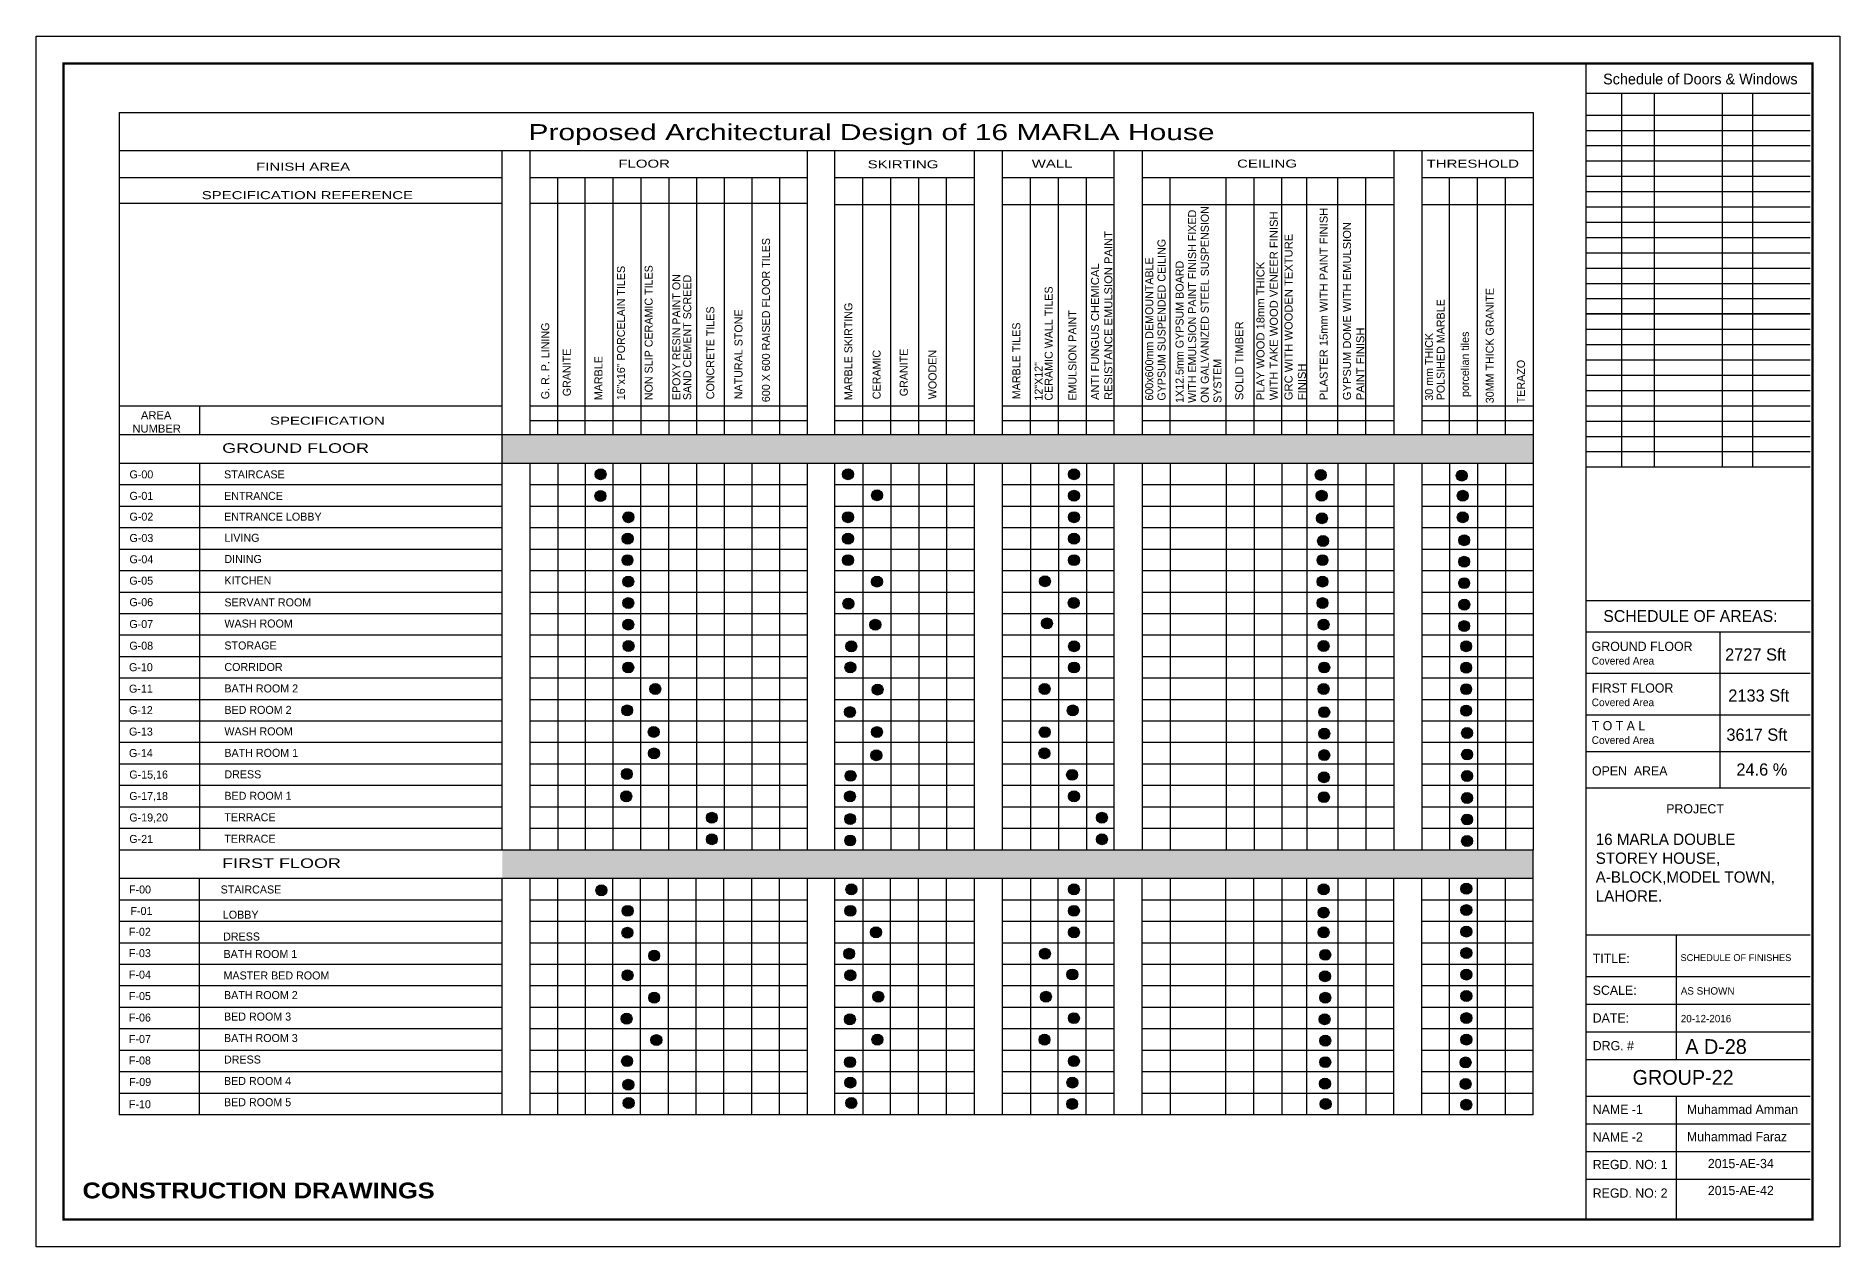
# Model space of a CAD drawing. Extents: x 10753 to 18704, y -5361 to 1140.
# Drawn here: x 17192 to 18704, y -2959 to -1944 of the extents above; entities that cross this region are included whole.
import ezdxf
from ezdxf.enums import TextEntityAlignment as Align

# ---------------------------------------------------------------- set-up
doc = ezdxf.new("R2010")
doc.units = 0
doc.header["$LTSCALE"] = 30
doc.header["$MEASUREMENT"] = 0
for name, color, linetype in [('9-Schedule-first', 4, 'CONTINUOUS'), ('9-Schedule-Second', 2, 'CONTINUOUS'), ('9-Section-Forth', 6, 'CONTINUOUS'), ('9-Section-Third', 5, 'CONTINUOUS'), ('SEAL', 1, 'CONTINUOUS'), ('Seal Text', 30, 'CONTINUOUS'), ('WALL', 2, 'CONTINUOUS'), ('WL', 9, 'CONTINUOUS')]:
    doc.layers.add(name, color=color, linetype=linetype)
doc.styles.add('ROMAND', font='stylu.ttf', dxfattribs={"height": 2})
doc.styles.add('SEAL TEXT', font='stylu.ttf', dxfattribs={"height": 6})
doc.styles.add('SMALL-DIM', font='stylu.ttf', dxfattribs={"height": 2})
doc.styles.add('STYLE3', font='ariblk.ttf', dxfattribs={"height": 1})
doc.styles.add('Work Dim', font='stylu.ttf', dxfattribs={"height": 4})

# ---------------------------------------------------------------- blocks, each defined once
blk = doc.blocks.new('A$C11645A4F')
at = {"layer": '9-Schedule-Second'}
h = blk.add_hatch(color=256, dxfattribs=at)
edge = h.paths.add_edge_path()
edge.add_ellipse((0, 0), major_axis=(-1.8, 1.8), ratio=1, start_angle=225, end_angle=405)
edge.add_ellipse((0, 0), major_axis=(-1.8, 1.8), ratio=1, start_angle=45, end_angle=225)
at = {"layer": '9-Schedule-Second', "color": 1}
blk.add_ellipse((0, 0), major_axis=(-1.8, 1.8), ratio=1, start_param=3.926991, end_param=10.210176, dxfattribs=at)

msp = doc.modelspace()

# ---------------------------------------------------------------- hatches: boundary and pattern name
at = {"layer": '9-Schedule-Second'}
for points in [[(17582.66483, -2278.2501), (17582.66483, -2302.2501), (18446.80082, -2302.2501), (18446.80082, -2278.2501)], [(17582.58486, -2626.2501), (17582.58486, -2650.2501), (18446.72085, -2650.2501), (18446.72085, -2626.2501)]]:
    msp.add_hatch(color=253, dxfattribs=at).paths.add_polyline_path(points)

# ---------------------------------------------------------------- linework, layer by layer
for p, q in [((17629.16463, -2278.2501), (17629.16463, -2062.6648)), ((17652.24079, -2278.2501), (17652.24079, -2062.6648)), ((17675.39692, -2062.6648), (17675.39692, -2254.2501)), ((17698.82056, -2062.6648), (17698.82056, -2254.2501)), ((17722.24419, -2062.6648), (17722.24419, -2254.2501)), ((17745.4541, -2062.6648), (17745.4541, -2254.2501)), ((17768.66401, -2062.6648), (17768.66401, -2254.2501)), ((17791.87393, -2062.6648), (17791.87393, -2254.2501)), ((17815.08384, -2062.6648), (17815.08384, -2254.2501)), ((17884.84733, -2278.2501), (17884.84733, -2062.6648)), ((17908.27096, -2278.2501), (17908.27096, -2062.6648)), ((17931.6946, -2278.2501), (17931.6946, -2062.6648)), ((17955.11823, -2278.2501), (17955.11823, -2062.6648)), ((18025.38913, -2278.2501), (18025.38913, -2062.6648)), ((18048.81277, -2278.2501), (18048.81277, -2062.6648)), ((18072.2364, -2278.2501), (18072.2364, -2062.6648)), ((18142.5073, -2278.2501), (18142.5073, -2062.6648)), ((18189.35457, -2278.2501), (18189.35457, -2062.6648)), ((18212.7782, -2278.2501), (18212.7782, -2062.6648)), ((18236.20184, -2278.2501), (18236.20184, -2062.6648)), ((18256.90164, -2278.2501), (18256.90164, -2062.6648)), ((18283.04911, -2278.2501), (18283.04911, -2062.6648)), ((18306.47274, -2278.2501), (18306.47274, -2062.6648)), ((18376.74364, -2278.2501), (18376.74364, -2062.6648)), ((18400.16728, -2278.2501), (18400.16728, -2062.6648)), ((18423.59091, -2278.2501), (18423.59091, -2062.6648)), ((17838.29375, -2084.28493), (17606.08846, -2084.28493)), ((17978.54186, -2085.44996), (17861.42369, -2085.44996)), ((18095.66003, -2085.44996), (18001.9655, -2085.44996)), ((18329.89637, -2085.44996), (18119.08367, -2085.44996)), ((18446.80082, -2085.44996), (18353.32001, -2085.44996)), ((17606.08846, -2266.2501), (17838.29375, -2266.2501)), ((17675.39692, -2254.2501), (17675.39692, -2278.2501)), ((17698.82056, -2254.2501), (17698.82056, -2278.2501)), ((17722.24419, -2254.2501), (17722.24419, -2278.2501)), ((17745.4541, -2254.2501), (17745.4541, -2278.2501)), ((17768.66401, -2254.2501), (17768.66401, -2278.2501)), ((17791.87393, -2254.2501), (17791.87393, -2278.2501)), ((17815.08384, -2254.2501), (17815.08384, -2278.2501)), ((17861.42369, -2266.2501), (17978.54186, -2266.2501)), ((18001.9655, -2266.2501), (18095.66003, -2266.2501)), ((18119.08367, -2266.2501), (18329.89637, -2266.2501)), ((18353.32001, -2266.2501), (18446.80082, -2266.2501)), ((17629.16463, -2302.2501), (17629.16463, -2626.2501)), ((17652.24079, -2302.2501), (17652.24079, -2626.2501)), ((17675.39692, -2302.2501), (17675.39692, -2626.2501)), ((17698.60683, -2302.2501), (17698.60683, -2626.2501)), ((17722.03047, -2302.2501), (17722.03047, -2626.2501)), ((17745.4541, -2302.2501), (17745.4541, -2626.2501)), ((17768.66401, -2302.2501), (17768.66401, -2626.2501)), ((17791.87393, -2302.2501), (17791.87393, -2626.2501)), ((17815.08384, -2302.2501), (17815.08384, -2626.2501)), ((17884.84733, -2302.2501), (17884.84733, -2626.2501)), ((17908.27096, -2302.2501), (17908.27096, -2626.2501)), ((17931.6946, -2302.2501), (17931.6946, -2626.2501)), ((17955.11823, -2302.2501), (17955.11823, -2626.2501)), ((18025.38913, -2302.2501), (18025.38913, -2626.2501)), ((18048.81277, -2302.2501), (18048.81277, -2626.2501)), ((18072.2364, -2302.2501), (18072.2364, -2626.2501)), ((18142.5073, -2302.2501), (18142.5073, -2626.2501)), ((18189.35457, -2302.2501), (18189.35457, -2626.2501)), ((18212.7782, -2302.2501), (18212.7782, -2626.2501)), ((18236.20184, -2302.2501), (18236.20184, -2626.2501)), ((18256.90164, -2302.2501), (18256.90164, -2626.2501)), ((18283.04911, -2302.2501), (18283.04911, -2626.2501)), ((18306.47274, -2302.2501), (18306.47274, -2626.2501)), ((18376.74364, -2302.2501), (18376.74364, -2626.2501)), ((18400.16728, -2302.2501), (18400.16728, -2626.2501)), ((18423.59091, -2302.2501), (18423.59091, -2626.2501)), ((17582.66483, -2320.2501), (17261.43134, -2320.2501)), ((17838.29375, -2320.2501), (17606.08846, -2320.2501)), ((17978.54186, -2320.2501), (17861.42369, -2320.2501)), ((18095.66003, -2320.2501), (18001.9655, -2320.2501)), ((18329.89637, -2320.2501), (18119.08367, -2320.2501)), ((18446.80082, -2320.2501), (18353.32001, -2320.2501)), ((17582.66483, -2338.2501), (17261.43134, -2338.2501)), ((17838.29375, -2338.2501), (17606.08846, -2338.2501)), ((17978.54186, -2338.2501), (17861.42369, -2338.2501)), ((18095.66003, -2338.2501), (18001.9655, -2338.2501)), ((18329.89637, -2338.2501), (18119.08367, -2338.2501)), ((18446.80082, -2338.2501), (18353.32001, -2338.2501)), ((17582.66483, -2356.2501), (17261.43134, -2356.2501)), ((17838.29375, -2356.2501), (17606.08846, -2356.2501)), ((17978.54186, -2356.2501), (17861.42369, -2356.2501)), ((18095.66003, -2356.2501), (18001.9655, -2356.2501)), ((18329.89637, -2356.2501), (18119.08367, -2356.2501)), ((18446.80082, -2356.2501), (18353.32001, -2356.2501)), ((17582.66483, -2374.2501), (17261.43134, -2374.2501)), ((17838.29375, -2374.2501), (17606.08846, -2374.2501)), ((17978.54186, -2374.2501), (17861.42369, -2374.2501)), ((18095.66003, -2374.2501), (18001.9655, -2374.2501)), ((18329.89637, -2374.2501), (18119.08367, -2374.2501)), ((18446.80082, -2374.2501), (18353.32001, -2374.2501)), ((17582.66483, -2392.2501), (17261.43134, -2392.2501)), ((17838.29375, -2392.2501), (17606.08846, -2392.2501)), ((17978.54186, -2392.2501), (17861.42369, -2392.2501)), ((18095.66003, -2392.2501), (18001.9655, -2392.2501)), ((18329.89637, -2392.2501), (18119.08367, -2392.2501)), ((18446.80082, -2392.2501), (18353.32001, -2392.2501)), ((17582.66483, -2410.2501), (17261.43134, -2410.2501)), ((17838.29375, -2410.2501), (17606.08846, -2410.2501)), ((17978.54186, -2410.2501), (17861.42369, -2410.2501)), ((18095.66003, -2410.2501), (18001.9655, -2410.2501)), ((18329.89637, -2410.2501), (18119.08367, -2410.2501)), ((18446.80082, -2410.2501), (18353.32001, -2410.2501)), ((17582.66483, -2428.2501), (17261.43134, -2428.2501)), ((17838.29375, -2428.2501), (17606.08846, -2428.2501)), ((17978.54186, -2428.2501), (17861.42369, -2428.2501)), ((18095.66003, -2428.2501), (18001.9655, -2428.2501)), ((18329.89637, -2428.2501), (18119.08367, -2428.2501)), ((18446.80082, -2428.2501), (18353.32001, -2428.2501)), ((17582.66483, -2446.2501), (17261.43134, -2446.2501)), ((17838.29375, -2446.2501), (17606.08846, -2446.2501)), ((17978.54186, -2446.2501), (17861.42369, -2446.2501)), ((18095.66003, -2446.2501), (18001.9655, -2446.2501)), ((18329.89637, -2446.2501), (18119.08367, -2446.2501)), ((18446.80082, -2446.2501), (18353.32001, -2446.2501)), ((17582.66483, -2464.2501), (17261.43134, -2464.2501)), ((17838.29375, -2464.2501), (17606.08846, -2464.2501)), ((17978.54186, -2464.2501), (17861.42369, -2464.2501)), ((18095.66003, -2464.2501), (18001.9655, -2464.2501)), ((18329.89637, -2464.2501), (18119.08367, -2464.2501)), ((18446.80082, -2464.2501), (18353.32001, -2464.2501)), ((17582.66483, -2482.2501), (17261.43134, -2482.2501)), ((17838.29375, -2482.2501), (17606.08846, -2482.2501)), ((17978.54186, -2482.2501), (17861.42369, -2482.2501)), ((18095.66003, -2482.2501), (18001.9655, -2482.2501)), ((18329.89637, -2482.2501), (18119.08367, -2482.2501)), ((18446.80082, -2482.2501), (18353.32001, -2482.2501)), ((17582.66483, -2500.2501), (17261.43134, -2500.2501)), ((17838.29375, -2500.2501), (17606.08846, -2500.2501)), ((17978.54186, -2500.2501), (17861.42369, -2500.2501)), ((18095.66003, -2500.2501), (18001.9655, -2500.2501)), ((18329.89637, -2500.2501), (18119.08367, -2500.2501)), ((18446.80082, -2500.2501), (18353.32001, -2500.2501)), ((17582.66483, -2518.2501), (17261.43134, -2518.2501)), ((17838.29375, -2518.2501), (17606.08846, -2518.2501)), ((17978.54186, -2518.2501), (17861.42369, -2518.2501)), ((18095.66003, -2518.2501), (18001.9655, -2518.2501)), ((18329.89637, -2518.2501), (18119.08367, -2518.2501)), ((18446.80082, -2518.2501), (18353.32001, -2518.2501)), ((17582.66483, -2536.2501), (17261.43134, -2536.2501)), ((17838.29375, -2536.2501), (17606.08846, -2536.2501)), ((17978.54186, -2536.2501), (17861.42369, -2536.2501)), ((18095.66003, -2536.2501), (18001.9655, -2536.2501)), ((18329.89637, -2536.2501), (18119.08367, -2536.2501)), ((18446.80082, -2536.2501), (18353.32001, -2536.2501)), ((17582.66483, -2554.2501), (17261.43134, -2554.2501)), ((17838.29375, -2554.2501), (17606.08846, -2554.2501)), ((17978.54186, -2554.2501), (17861.42369, -2554.2501)), ((18095.66003, -2554.2501), (18001.9655, -2554.2501)), ((18329.89637, -2554.2501), (18119.08367, -2554.2501)), ((18446.80082, -2554.2501), (18353.32001, -2554.2501)), ((17582.66483, -2572.2501), (17261.43134, -2572.2501)), ((17838.29375, -2572.2501), (17606.08846, -2572.2501)), ((17978.54186, -2572.2501), (17861.42369, -2572.2501)), ((18095.66003, -2572.2501), (18001.9655, -2572.2501)), ((18329.89637, -2572.2501), (18119.08367, -2572.2501)), ((18446.80082, -2572.2501), (18353.32001, -2572.2501)), ((17582.66483, -2590.2501), (17261.43134, -2590.2501)), ((17838.29375, -2590.2501), (17606.08846, -2590.2501)), ((17978.54186, -2590.2501), (17861.42369, -2590.2501)), ((18095.66003, -2590.2501), (18001.9655, -2590.2501)), ((18329.89637, -2590.2501), (18119.08367, -2590.2501)), ((18446.80082, -2590.2501), (18353.32001, -2590.2501)), ((17582.66483, -2608.2501), (17261.43134, -2608.2501)), ((17838.29375, -2608.2501), (17606.08846, -2608.2501)), ((17978.54186, -2608.2501), (17861.42369, -2608.2501)), ((18095.66003, -2608.2501), (18001.9655, -2608.2501)), ((18329.89637, -2608.2501), (18119.08367, -2608.2501)), ((18446.80082, -2608.2501), (18353.32001, -2608.2501)), ((17582.66483, -2626.2501), (17261.43134, -2626.2501)), ((17838.29375, -2626.2501), (17606.08846, -2626.2501)), ((17978.54186, -2626.2501), (17861.42369, -2626.2501)), ((18095.66003, -2626.2501), (18001.9655, -2626.2501)), ((18329.89637, -2626.2501), (18119.08367, -2626.2501)), ((18446.80082, -2626.2501), (18353.32001, -2626.2501)), ((17629.08465, -2650.2501), (17629.08465, -2848.2501)), ((17652.16082, -2650.2501), (17652.16082, -2848.2501)), ((17675.23698, -2848.2501), (17675.23698, -2650.2501)), ((17698.66061, -2848.2501), (17698.66061, -2650.2501)), ((17722.08425, -2848.2501), (17722.08425, -2650.2501)), ((17745.29416, -2848.2501), (17745.29416, -2650.2501)), ((17768.50407, -2848.2501), (17768.50407, -2650.2501)), ((17791.71398, -2848.2501), (17791.71398, -2650.2501)), ((17814.9239, -2848.2501), (17814.9239, -2650.2501)), ((17884.76736, -2650.2501), (17884.76736, -2848.2501)), ((17908.19099, -2848.2501), (17908.19099, -2650.2501)), ((17931.61462, -2848.2501), (17931.61462, -2650.2501)), ((17955.03826, -2848.2501), (17955.03826, -2650.2501)), ((18025.30916, -2650.2501), (18025.30916, -2848.2501)), ((18048.73279, -2848.2501), (18048.73279, -2650.2501)), ((18072.15643, -2848.2501), (18072.15643, -2650.2501)), ((18142.42733, -2650.2501), (18142.42733, -2848.2501)), ((18189.2746, -2848.2501), (18189.2746, -2650.2501)), ((18212.69823, -2848.2501), (18212.69823, -2650.2501)), ((18236.12187, -2650.2501), (18236.12187, -2848.2501)), ((18256.82167, -2650.2501), (18256.82167, -2848.2501)), ((18282.96913, -2650.2501), (18282.96913, -2848.2501)), ((18306.39277, -2650.2501), (18306.39277, -2848.2501)), ((18376.66367, -2848.2501), (18376.66367, -2650.2501)), ((18400.0873, -2848.2501), (18400.0873, -2650.2501)), ((18423.51094, -2848.2501), (18423.51094, -2650.2501)), ((17582.58486, -2668.2501), (17261.35137, -2668.2501)), ((17838.13381, -2668.2501), (17606.00849, -2668.2501)), ((17978.46189, -2668.2501), (17861.34372, -2668.2501)), ((18095.58006, -2668.2501), (18001.88553, -2668.2501)), ((18329.8164, -2668.2501), (18119.0037, -2668.2501)), ((18446.72085, -2668.2501), (18353.24004, -2668.2501)), ((17582.58486, -2686.2501), (17261.35137, -2686.2501)), ((17838.13381, -2686.2501), (17606.00849, -2686.2501)), ((17978.46189, -2686.2501), (17861.34372, -2686.2501)), ((18095.58006, -2686.2501), (18001.88553, -2686.2501)), ((18329.8164, -2686.2501), (18119.0037, -2686.2501)), ((18446.72085, -2686.2501), (18353.24004, -2686.2501)), ((17582.58486, -2704.2501), (17261.35137, -2704.2501)), ((17838.13381, -2704.2501), (17606.00849, -2704.2501)), ((17978.46189, -2704.2501), (17861.34372, -2704.2501)), ((18095.58006, -2704.2501), (18001.88553, -2704.2501)), ((18329.8164, -2704.2501), (18119.0037, -2704.2501)), ((18446.72085, -2704.2501), (18353.24004, -2704.2501)), ((17582.58486, -2722.2501), (17261.35137, -2722.2501)), ((17838.13381, -2722.2501), (17606.00849, -2722.2501)), ((17978.46189, -2722.2501), (17861.34372, -2722.2501)), ((18095.58006, -2722.2501), (18001.88553, -2722.2501)), ((18329.8164, -2722.2501), (18119.0037, -2722.2501)), ((18446.72085, -2722.2501), (18353.24004, -2722.2501)), ((17582.58486, -2740.2501), (17261.35137, -2740.2501)), ((17838.13381, -2740.2501), (17606.00849, -2740.2501)), ((17978.46189, -2740.2501), (17861.34372, -2740.2501)), ((18095.58006, -2740.2501), (18001.88553, -2740.2501)), ((18329.8164, -2740.2501), (18119.0037, -2740.2501)), ((18446.72085, -2740.2501), (18353.24004, -2740.2501)), ((17582.58486, -2758.2501), (17261.35137, -2758.2501)), ((17838.13381, -2758.2501), (17606.00849, -2758.2501)), ((17978.46189, -2758.2501), (17861.34372, -2758.2501)), ((18095.58006, -2758.2501), (18001.88553, -2758.2501)), ((18329.8164, -2758.2501), (18119.0037, -2758.2501)), ((18446.72085, -2758.2501), (18353.24004, -2758.2501)), ((17582.58486, -2776.2501), (17261.35137, -2776.2501)), ((17838.13381, -2776.2501), (17606.00849, -2776.2501)), ((17978.46189, -2776.2501), (17861.34372, -2776.2501)), ((18095.58006, -2776.2501), (18001.88553, -2776.2501)), ((18329.8164, -2776.2501), (18119.0037, -2776.2501)), ((18446.72085, -2776.2501), (18353.24004, -2776.2501)), ((17582.58486, -2794.2501), (17261.35137, -2794.2501)), ((17838.13381, -2794.2501), (17606.00849, -2794.2501)), ((17978.46189, -2794.2501), (17861.34372, -2794.2501)), ((18095.58006, -2794.2501), (18001.88553, -2794.2501)), ((18329.8164, -2794.2501), (18119.0037, -2794.2501)), ((18446.72085, -2794.2501), (18353.24004, -2794.2501)), ((17582.58486, -2812.2501), (17261.35137, -2812.2501)), ((17838.13381, -2812.2501), (17606.00849, -2812.2501)), ((17978.46189, -2812.2501), (17861.34372, -2812.2501)), ((18095.58006, -2812.2501), (18001.88553, -2812.2501)), ((18329.8164, -2812.2501), (18119.0037, -2812.2501)), ((18446.72085, -2812.2501), (18353.24004, -2812.2501)), ((17582.38099, -2830.2501), (17261.1475, -2830.2501)), ((17838.21378, -2830.2501), (17606.00849, -2830.2501)), ((17978.46189, -2830.2501), (17861.34372, -2830.2501)), ((18095.58006, -2830.2501), (18001.88553, -2830.2501)), ((18329.8164, -2830.2501), (18119.0037, -2830.2501)), ((18446.72085, -2830.2501), (18353.24004, -2830.2501))]:
    msp.add_line(p, q, dxfattribs=at)
at = {"layer": '9-Section-Third'}
for p, q in [((17261.43134, -2007.8661), (17261.43134, -2626.2501)), ((17261.43134, -2007.8661), (18446.80082, -2007.8661)), ((18446.80082, -2007.8661), (18446.80082, -2626.2501)), ((17261.43134, -2039.87963), (18446.80082, -2039.87963)), ((17582.66483, -2626.2501), (17582.66483, -2039.87963)), ((17606.08846, -2278.2501), (17606.08846, -2039.87963)), ((17838.29375, -2039.87963), (17838.29375, -2278.2501)), ((17861.42369, -2278.2501), (17861.42369, -2039.87963)), ((17978.54186, -2278.2501), (17978.54186, -2039.87963)), ((18001.9655, -2278.2501), (18001.9655, -2039.87963)), ((18095.66003, -2278.2501), (18095.66003, -2039.87963)), ((18119.08367, -2039.87963), (18119.08367, -2278.2501)), ((18329.89637, -2039.87963), (18329.89637, -2278.2501)), ((18353.32001, -2039.87963), (18353.32001, -2278.2501)), ((17582.66483, -2062.6648), (17261.43134, -2062.6648)), ((17838.29375, -2062.6648), (17606.08846, -2062.6648)), ((17978.54186, -2062.6648), (17861.42369, -2062.6648)), ((18095.66003, -2062.6648), (18001.9655, -2062.6648)), ((18329.89637, -2062.6648), (18119.08367, -2062.6648)), ((18446.80082, -2062.6648), (18353.32001, -2062.6648)), ((17582.66483, -2084.28493), (17261.43134, -2084.28493)), ((17582.66483, -2254.2501), (17261.43134, -2254.2501)), ((17328.76647, -2254.2501), (17328.76647, -2278.2501)), ((17838.29375, -2254.2501), (17606.08846, -2254.2501)), ((17978.54186, -2254.2501), (17861.42369, -2254.2501)), ((18329.89637, -2254.2501), (18001.9655, -2254.2501)), ((18446.80082, -2254.2501), (18353.32001, -2254.2501)), ((18446.80082, -2278.2501), (17261.43134, -2278.2501)), ((18446.80082, -2302.2501), (17261.43134, -2302.2501)), ((17328.76647, -2302.2501), (17328.76647, -2626.2501)), ((17606.08846, -2626.2501), (17606.08846, -2302.2501)), ((17838.29375, -2302.2501), (17838.29375, -2626.2501)), ((17861.42369, -2626.2501), (17861.42369, -2302.2501)), ((17978.54186, -2626.2501), (17978.54186, -2302.2501)), ((18001.9655, -2626.2501), (18001.9655, -2302.2501)), ((18095.66003, -2626.2501), (18095.66003, -2302.2501)), ((18119.08367, -2302.2501), (18119.08367, -2626.2501)), ((18329.89637, -2302.2501), (18329.89637, -2626.2501)), ((18353.32001, -2302.2501), (18353.32001, -2626.2501)), ((18446.72085, -2626.2501), (17261.35137, -2626.2501)), ((17261.43134, -2626.2501), (17261.43134, -2848.2501)), ((18446.72085, -2848.2501), (18446.72085, -2626.2501)), ((18446.72085, -2650.2501), (17261.35137, -2650.2501)), ((17328.6865, -2650.2501), (17328.6865, -2848.2501)), ((17582.38099, -2650.2501), (17582.38099, -2848.2501)), ((17606.00849, -2848.2501), (17606.00849, -2650.2501)), ((17838.21378, -2650.2501), (17838.21378, -2848.2501)), ((17861.34372, -2848.2501), (17861.34372, -2650.2501)), ((17978.46189, -2848.2501), (17978.46189, -2650.2501)), ((18001.88553, -2848.2501), (18001.88553, -2650.2501)), ((18095.58006, -2848.2501), (18095.58006, -2650.2501)), ((18119.0037, -2848.2501), (18119.0037, -2650.2501)), ((18329.8164, -2650.2501), (18329.8164, -2848.2501)), ((18353.24004, -2650.2501), (18353.24004, -2848.2501)), ((18446.72085, -2848.2501), (17261.43134, -2848.2501))]:
    msp.add_line(p, q, dxfattribs=at)
at = {"layer": 'SEAL', "color": 1}
for p, q in [((18490.85771, -1966.97903), (18490.85771, -2935.93537)), ((18490.85771, -1966.97903), (18490.85771, -2926.69098)), ((18678.98307, -1966.97903), (18490.85771, -1966.97903)), ((18678.98307, -1966.97903), (18490.85771, -1966.97903)), ((18490.85771, -1991.84015), (18678.98307, -1991.84015)), ((18520.78674, -1991.84015), (18520.78674, -2305.12069)), ((18548.18486, -1991.84015), (18548.18486, -2305.12069)), ((18605.29667, -1991.84015), (18605.29667, -2305.12069)), ((18630.66973, -1991.84015), (18630.66973, -2305.12069)), ((18490.85771, -2010.10592), (18678.98307, -2010.10592)), ((18490.85771, -2022.93265), (18678.98307, -2022.93265)), ((18490.85771, -2035.75938), (18678.98307, -2035.75938)), ((18490.85771, -2048.58611), (18678.98307, -2048.58611)), ((18490.85771, -2061.41283), (18678.98307, -2061.41283)), ((18490.85771, -2074.23956), (18678.98307, -2074.23956)), ((18490.85771, -2087.06629), (18678.98307, -2087.06629)), ((18490.85771, -2099.89302), (18678.98307, -2099.89302)), ((18490.85771, -2112.71975), (18678.98307, -2112.71975)), ((18490.85771, -2125.54648), (18678.98307, -2125.54648)), ((18490.85771, -2138.37321), (18678.98307, -2138.37321)), ((18490.85771, -2151.19994), (18678.98307, -2151.19994)), ((18490.47863, -2164.02667), (18678.60399, -2164.02667)), ((18490.47863, -2164.02667), (18678.60399, -2164.02667)), ((18490.85771, -2164.02667), (18678.98307, -2164.02667)), ((18490.85771, -2164.02667), (18678.98307, -2164.02667)), ((18678.98307, -2176.8534), (18490.85771, -2176.8534)), ((18490.85771, -2176.8534), (18678.98307, -2176.8534)), ((18490.85771, -2189.68013), (18678.98307, -2189.68013)), ((18490.85771, -2202.50685), (18678.98307, -2202.50685)), ((18490.85771, -2215.33358), (18678.98307, -2215.33358)), ((18490.85771, -2228.16031), (18678.98307, -2228.16031)), ((18490.85771, -2240.98704), (18678.98307, -2240.98704)), ((18490.85771, -2253.81377), (18678.98307, -2253.81377)), ((18490.85771, -2266.6405), (18678.98307, -2266.6405)), ((18490.85771, -2279.46723), (18678.98307, -2279.46723)), ((18490.85771, -2292.29396), (18678.98307, -2292.29396)), ((18490.85771, -2305.12069), (18678.98307, -2305.12069)), ((18678.98307, -2417.43169), (18490.85771, -2417.43169)), ((18678.98307, -2443.54521), (18490.85771, -2443.54521)), ((18603.33378, -2443.54521), (18603.33378, -2574.43107)), ((18678.98307, -2478.38183), (18490.85771, -2478.38183)), ((18678.98307, -2513.21844), (18490.85771, -2513.21844)), ((18678.98307, -2543.82476), (18490.85771, -2543.82476)), ((18678.98307, -2543.82476), (18490.85771, -2543.82476)), ((18678.98307, -2574.43107), (18490.85771, -2574.43107)), ((18678.98307, -2697.7676), (18490.85771, -2697.7676)), ((18566.63513, -2697.7676), (18566.63513, -2802.26505)), ((18678.98307, -2732.60421), (18490.85771, -2732.60421)), ((18678.98307, -2755.82862), (18490.85771, -2755.82862)), ((18678.98307, -2779.05303), (18490.85771, -2779.05303)), ((18678.98307, -2802.26505), (18490.85771, -2802.26505)), ((18678.98307, -2802.26505), (18490.85771, -2802.26505)), ((18678.98307, -2832.76319), (18490.85771, -2832.76319)), ((18566.63513, -2832.76319), (18566.63513, -2935.93537)), ((18678.98307, -2855.9876), (18490.85771, -2855.9876)), ((18678.98307, -2879.21201), (18490.85771, -2879.21201)), ((18678.98307, -2902.43643), (18490.85771, -2902.43643))]:
    msp.add_line(p, q, dxfattribs=at)
msp.add_lwpolyline([(18703.86557, -1943.90864), (18703.86557, -2959.00575), (17191.91084, -2959.00575), (17191.91084, -1943.90864)], close=True, dxfattribs=at)
at = {"layer": 'WL', "const_width": 1.92253}
msp.add_lwpolyline([(18680.79518, -1966.97903), (18680.79518, -2935.93537), (17214.98123, -2935.93537), (17214.98123, -1966.97903)], close=True, dxfattribs=at)

# ---------------------------------------------------------------- block references
at = {"layer": '9-Schedule-Second', "xscale": 1.801818180000409, "yscale": 1.801818180000409, "zscale": 1.801818180000409}
for p in [(17665.04702, -2311.2501), (17872.4801, -2311.2501), (18061.8865, -2311.2501), (18268.7182, -2311.7672), (18386.90024, -2312.37435), (17664.97118, -2329.46365), (17896.84628, -2328.88183), (18061.8865, -2329.2501), (18269.44733, -2329.2501), (18387.74441, -2329.30946), (17688.36867, -2347.2501), (17872.4801, -2347.2501), (18061.8865, -2347.2501), (18269.71414, -2348.14489), (18387.74441, -2347.30946), (17687.77611, -2365.2501), (17872.4801, -2365.2501), (18061.8865, -2365.2501), (18270.66728, -2367.18968), (18388.92709, -2366.57128), (17687.63749, -2383.2501), (17872.4801, -2383.2501), (18061.8865, -2383.2501), (18270.15911, -2383.2501), (18388.92709, -2384.57128), (17688.23228, -2401.2501), (17896.7566, -2401.2501), (18037.51232, -2400.9312), (18270.15911, -2401.2501), (18388.92709, -2402.57128), (17688.26609, -2419.2501), (17872.77994, -2419.70886), (18061.69886, -2419.08384), (18270.15911, -2419.2501), (18388.9706, -2420.57128), (17688.25693, -2437.2501), (17895.35844, -2437.4115), (18039.16078, -2436.33), (18271.05906, -2437.2501), (18388.92709, -2438.57128), (17688.49544, -2455.2501), (17875.14144, -2455.47945), (18061.92742, -2455.45903), (18271.05906, -2455.2501), (18390.58366, -2455.42607), (17688.25693, -2473.2501), (17874.4903, -2473.19866), (18061.8865, -2473.2501), (18271.59028, -2473.2501), (18390.58366, -2473.42607), (17710.89414, -2491.2501), (17897.25773, -2491.74158), (18037.22232, -2491.2501), (18271.05906, -2491.2501), (18390.58366, -2491.42607), (17687.36191, -2509.2501), (17874.03123, -2510.62906), (18060.84287, -2509.2501), (18271.65345, -2510.72002), (18390.58366, -2509.42607), (17709.6572, -2527.2501), (17896.72331, -2527.36065), (18037.33639, -2527.4579), (18271.65345, -2528.72002), (18391.33286, -2528.18852), (18037.07555, -2545.10245), (17709.86221, -2545.2501), (17896.17743, -2546.7851), (18271.65345, -2546.72002), (18391.33286, -2546.18852), (17687.06412, -2562.52314), (17874.57138, -2564.05366), (18060.30702, -2563.2501), (18271.34786, -2565.29336), (18391.33286, -2564.18852), (17686.6085, -2581.2501), (17874.03696, -2581.32489), (18061.8865, -2581.2501), (18271.34786, -2581.93925), (18391.33286, -2582.6705), (17758.31411, -2599.2501), (17874.2598, -2600.30397), (18085.31013, -2599.2501), (18391.33286, -2600.6705), (17758.31411, -2617.2501), (17874.2598, -2618.30397), (18085.31013, -2617.2501), (18391.33286, -2618.71694), (17665.75584, -2660.05581), (17875.31295, -2659.2501), (18061.80653, -2659.2501), (18271.15669, -2659.2501), (18390.74811, -2658.65136), (17687.79658, -2677.2501), (17874.41746, -2677.2501), (18061.80653, -2677.2501), (18271.0477, -2678.6739), (18390.74811, -2676.65136), (17687.58384, -2695.61127), (17895.90326, -2695.2501), (18061.80653, -2695.2501), (18271.0527, -2695.2501), (18390.74811, -2694.65136), (17709.99685, -2714.78982), (17873.43332, -2713.2501), (18037.53039, -2713.2501), (18272.45255, -2714.1122), (18390.74811, -2712.65136), (17687.6584, -2731.2501), (17874.41746, -2731.2501), (18060.50113, -2730.61555), (18272.24701, -2732.1122), (18390.74811, -2730.65136), (17709.99685, -2750.02954), (17897.81986, -2749.2501), (18038.31903, -2749.2501), (18272.45255, -2750.1122), (18390.74811, -2748.65136), (17686.84898, -2767.6494), (17874.01806, -2768.22681), (18061.80653, -2767.2501), (18271.92936, -2768.1122), (18390.74811, -2767.16041), (17711.83399, -2785.63634), (17897.09905, -2785.2501), (18037.13385, -2785.2501), (18272.45255, -2786.1122), (18390.74811, -2785.16041), (17687.28167, -2803.2501), (17874.11048, -2804.11216), (18061.80653, -2803.2501), (18272.45255, -2804.1122), (18390.09919, -2804.3657), (17688.29859, -2823.07008), (18060.56422, -2821.2501), (18272.24701, -2822.1122), (18390.09919, -2822.3657), (17688.61883, -2838.3662), (17875.18226, -2838.3662), (18060.33531, -2839.07617), (18272.79681, -2839.07617), (18390.63556, -2839.77915)]:
    msp.add_blockref('A$C11645A4F', p, dxfattribs=at)
at = {"layer": '9-Section-Third', "xscale": 1.801818180000409, "yscale": 1.801818180000409, "zscale": 1.801818180000409}
msp.add_blockref('A$C11645A4F', (17874.41746, -2821.2501), dxfattribs=at)

# ---------------------------------------------------------------- texts
at = {"layer": '9-Schedule-first', "style": 'SMALL-DIM'}
for s, p in [('G-00', (17270.20318, -2314.70832)), ('STAIRCASE', (17349.49549, -2314.70832)), ('G-01', (17270.20318, -2332.70832)), ('ENTRANCE', (17349.49549, -2332.70832)), ('G-02', (17270.20318, -2350.16513)), ('ENTRANCE LOBBY ', (17349.49549, -2350.16513)), ('G-03', (17270.20318, -2368.06044)), ('LIVING', (17349.75733, -2367.87997)), ('G-04', (17270.20318, -2385.88977)), ('DINING ', (17349.75733, -2385.65718)), ('G-05', (17270.07016, -2403.83765)), ('KITCHEN', (17349.75733, -2403.65718)), ('G-06', (17270.0879, -2421.83765)), ('SERVANT ROOM', (17349.75733, -2422.00392)), ('G-07', (17270.0879, -2440.18439)), ('WASH ROOM', (17349.75733, -2439.7494)), ('G-08', (17270.0879, -2458.33888)), ('STORAGE', (17349.75733, -2458.15841)), ('G-10', (17269.78391, -2476.33888)), ('CORRIDOR', (17349.75733, -2476.15841)), ('G-11', (17269.78391, -2494.33888)), ('BATH ROOM 2', (17349.75733, -2494.15841)), ('G-12', (17269.78391, -2512.33888)), ('BED ROOM 2', (17349.75733, -2512.15841)), ('G-13', (17269.78391, -2530.33888)), ('WASH ROOM', (17349.75733, -2530.15841)), ('G-14', (17269.78391, -2548.33888)), ('BATH ROOM 1', (17349.75733, -2548.15841)), ('G-15,16', (17270.04628, -2566.33888)), ('DRESS', (17349.75733, -2566.15841)), ('G-17,18', (17270.04628, -2584.33888)), ('BED ROOM 1', (17349.75733, -2584.15841)), ('G-19,20', (17270.04628, -2602.33888)), ('TERRACE', (17349.75733, -2602.15841)), ('G-21', (17270.04628, -2620.33888)), ('TERRACE', (17349.75733, -2620.15841)), ('F-00', (17269.79303, -2662.70832)), ('STAIRCASE', (17346.59365, -2662.70832)), ('F-01', (17271.01877, -2680.70832)), ('LOBBY', (17348.45133, -2683.82839)), ('F-02', (17269.67786, -2698.16513)), ('DRESS', (17348.6759, -2702.13061)), ('F-03', (17269.67786, -2716.06044)), ('BATH ROOM 1', (17349.03001, -2716.78275)), ('F-04', (17269.71987, -2734.06044)), ('MASTER BED ROOM', (17349.03001, -2734.78275)), ('F-05', (17269.71987, -2752.06044)), ('BATH ROOM 2', (17349.42128, -2751.23767)), ('F-06', (17269.71987, -2770.06044)), ('BED ROOM 3', (17349.42128, -2769.23767)), ('F-07', (17269.71987, -2788.06044)), ('BATH ROOM 3', (17349.42128, -2787.23767)), ('F-08', (17269.71987, -2806.06044)), ('DRESS', (17349.42128, -2805.23767)), ('F-09', (17269.92559, -2824.06044)), ('BED ROOM 4', (17349.42128, -2823.23767)), ('F-10', (17269.70564, -2842.74194)), ('BED ROOM 5', (17349.42128, -2841.04004))]:
    msp.add_text(s, height=6.706511, dxfattribs=at).set_placement(p)
at = {"layer": '9-Section-Forth', "style": 'SMALL-DIM', "width": 1.4}
msp.add_text('Proposed Architectural Design of 16 MARLA House', height=13.4130219, dxfattribs=at).set_placement((17604.63737, -2035.17704), align=Align.BOTTOM_LEFT)
for s, height, p in [('FINISH AREA', 6.706511, (17376.31116, -2056.76064)), ('                  FLOOR ', 6.706511, (17617.18096, -2054.20865)), ('SKIRTING', 6.706511, (17888.90999, -2054.7426)), ('WALL', 6.706511, (18026.45862, -2054.20865)), ('CEILING ', 6.706511, (18198.56693, -2054.16024)), ('THRESHOLD', 6.706511, (18357.44313, -2054.20865)), ('SPECIFICATION REFERENCE ', 6.706511, (17330.73297, -2080.62619)), ('SPECIFICATION', 6.706511, (17387.94294, -2269.71908)), ('GROUND FLOOR', 8.0478131, (17347.91132, -2293.30109)), ('FIRST FLOOR', 8.0478131, (17347.83135, -2641.30109))]:
    msp.add_text(s, height=height, dxfattribs=at).set_placement(p)
at = {"layer": '9-Section-Forth', "insert": (17262.09892, -2258.41978), "char_height": 6.706511, "width": 60.936354, "attachment_point": 1, "style": 'SMALL-DIM'}
msp.add_mtext('\\pi17.705;{\\fArial|b0|i0|c186|p34;AREA}\\P\\pi10.584;{\\fArial|b0|i0|c186|p34;NUMBER}', dxfattribs=at)
at = {"layer": 'SEAL', "color": 1, "style": 'SEAL TEXT'}
msp.add_text('Schedule of Doors & Windows', height=9.0255458, dxfattribs=at).set_placement((18586.87204, -1984.41373), align=Align.CENTER)
at = {"layer": 'SEAL', "color": 1}
for s, height, style, p in [('SCHEDULE OF AREAS:', 9.8703746, 'ROMAND', (18505.56524, -2435.00287)), ('Covered Area', 6.3470438, 'SEAL TEXT', (18495.80143, -2470.81185)), ('GROUND FLOOR', 7.7414702, 'ROMAND', (18495.80143, -2459.40463)), ('2727 Sft', 10.259948, 'SEAL TEXT', (18607.62409, -2467.49681)), ('FIRST FLOOR', 7.7414702, 'ROMAND', (18495.80143, -2494.24124)), ('2133 Sft', 10.259948, 'SEAL TEXT', (18610.27799, -2501.89186)), ('Covered Area', 6.3470438, 'SEAL TEXT', (18495.80143, -2505.64847)), ('T O T A L', 7.74147, 'ROMAND', (18495.80143, -2525.90512)), ('3617 Sft', 10.259948, 'SEAL TEXT', (18608.69472, -2534.6761)), ('Covered Area', 6.3470438, 'SEAL TEXT', (18495.80143, -2537.31235)), ('24.6 %%%', 10.259948, 'SEAL TEXT', (18617.0671, -2563.88872)), ('OPEN  AREA', 7.74147, 'ROMAND', (18496.02842, -2563.79221)), ('PROJECT', 7.74147, 'ROMAND', (18558.29165, -2595.57117)), ('TITLE:', 7.74147, 'ROMAND', (18496.66381, -2720.99201)), ('SCHEDULE OF FINISHES', 5.788473, 'SEAL TEXT', (18570.23136, -2719.38225)), ('SCALE:', 7.74147, 'ROMAND', (18496.66381, -2747.67093)), ('AS SHOWN', 6.185111, 'SEAL TEXT', (18570.47778, -2747.45543)), ('DATE:', 7.74147, 'ROMAND', (18496.66381, -2770.89535)), ('20-12-2016', 6.185111, 'SEAL TEXT', (18570.47778, -2770.67984)), ('DRG. #', 7.74147, 'ROMAND', (18496.66381, -2794.11976)), ('A D-28', 12.370221, 'SEAL TEXT', (18574.32043, -2797.20083)), ('GROUP-22', 12.386352, 'Work Dim', (18530.09332, -2823.09244)), ('NAME -1', 7.74147, 'ROMAND', (18496.66381, -2847.54706)), ('Muhammad Amman', 7.7414702, 'ROMAND', (18575.59653, -2847.54706)), ('NAME -2', 7.74147, 'ROMAND', (18496.66381, -2870.6587)), ('Muhammad Faraz', 7.7414702, 'ROMAND', (18575.59653, -2870.40034)), ('REGD. NO: 1', 7.7414702, 'ROMAND', (18496.66381, -2893.77034)), ('2015-AE-34', 7.74147, 'ROMAND', (18593.16816, -2892.97495)), ('REGD. NO: 2', 7.7414702, 'ROMAND', (18496.66381, -2917.73842)), ('2015-AE-42', 7.74147, 'ROMAND', (18593.16816, -2915.54952))]:
    msp.add_text(s, height=height, dxfattribs=dict(at, style=style)).set_placement(p)
at = {"layer": 'SEAL', "color": 1, "insert": (18499.19912, -2612.52326), "char_height": 9.4916896, "attachment_point": 1, "style": 'ROMAND'}
msp.add_mtext_dynamic_manual_height_columns('16 MARLA DOUBLE STOREY HOUSE,^JA-BLOCK,MODEL TOWN, LAHORE.', width=170.4581412, gutter_width=45, heights=[0], dxfattribs=at)
at = {"layer": 'Seal Text', "style": 'SMALL-DIM'}
for s, p in [('WITH EMULSION PAINT FINISH FIXED ', (18164.27109, -2251.41454)), ('ON GALVANIZED STEEL SUSPENSION', (18174.87839, -2251.41454)), ('600 X 600 RAISED FLOOR TILES', (17807.01828, -2250.79399)), ('GYPSUM SUSPENDED CEILING', (18138.59139, -2249.49095)), ('600x600mm DEMOUNTABLE', (18128.28134, -2249.49095)), ('16"x16" PORCELAIN TILES ', (17685.5104, -2249.129)), ('NON SLIP CERAMIC TILES ', (17708.72031, -2249.129)), ('EPOXY RESIN PAINT ON ', (17731.93023, -2249.129)), ('SAND CEMENT SCREED ', (17741.0343, -2249.129)), ('1X12.5mm GYPSUM BOARD ', (18153.71798, -2251.41454)), ('CERAMIC WALL TILES', (18044.00738, -2249.49095)), ('30MM THICK GRANITE', (18413.71257, -2251.73869)), ('CONCRETE TILES', (17760.38124, -2248.34898)), ('NATURAL STONE ', (17784.0186, -2248.34898)), ('MARBLE SKIRTING', (17876.09759, -2249.129)), ('EMULSION PAINT', (18063.9287, -2249.49095)), (' POLSIHED MARBLE', (18372.55344, -2251.73869)), ('G. R. P. LINING ', (17622.03205, -2248.34898)), ('MARBLE TILES', (18016.89264, -2248.34898)), ('porcelian tiles', (18392.90401, -2246.47769)), (' GRANITE', (17640.10822, -2248.34898)), ('CERAMIC', (17899.77447, -2248.34898)), (' GRANITE', (17922.53297, -2248.34898)), ('30 mm THICK', (18362.84393, -2249.57383)), ('MARBLE', (17666.64718, -2249.129)), ('WOODEN', (17946.62174, -2248.34898)), ('12"X12"', (18035.5723, -2249.49095)), ('SYSTEM ', (18185.48569, -2251.41454)), ('TERAZO', (18439.81722, -2251.73869))]:
    msp.add_text(s, height=6.706511, rotation=90, dxfattribs=at).set_placement(p)
at = {"layer": 'Seal Text', "char_height": 6.706511, "attachment_point": 1, "rotation": 90, "style": 'SMALL-DIM'}
for s, insert, width in [('{\\fArial|b0|i0|c0|p34;PLAY WOOD 18mm THICK\\PWITH TAKE WOOD VENEER FINISH}', (18214.81074, -2249.16395), 158.0627329), ('{\\fArial|b0|i0|c0|p34;PLASTER 15mm WITH PAINT FINISH}', (18267.76178, -2249.16395), 178.5234668), ('{\\fArial|b0|i0|c0|p34;GYPSUM DOME WITH EMULSION PAINT FINISH}', (18287.32052, -2249.16395), 158.0627329), ('{\\fArial|b0|i0|c0|p34;ANTI FUNGUS CHEMICAL RESISTANCE EMULSION PAINT}', (18076.16572, -2249.00028), 158.0627329), ('{\\fArial|b0|i0|c0|p34;GRC WITH WOODEN TEXTURE FINISH}', (18238.33814, -2249.16395), 158.0627329), ('{\\fArial|b0|i0|c0|p34;SOLID TIMBER}', (18197.03006, -2249.16395), 158.0627329)]:
    msp.add_mtext(s, dxfattribs=dict(at, insert=insert, width=width))
at = {"layer": 'WALL', "color": 1, "style": 'STYLE3'}
msp.add_text('CONSTRUCTION DRAWINGS', height=13.2929709, dxfattribs=at).set_placement((17378.40525, -2918.30852), align=Align.CENTER)

doc.saveas('drawing.dxf')
